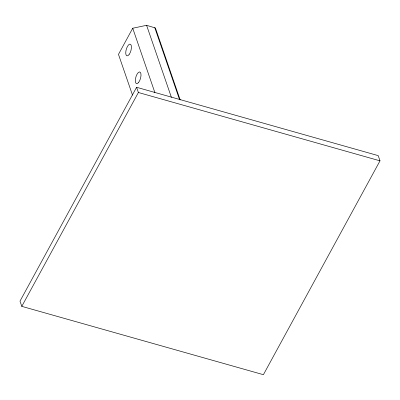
<?xml version="1.0" encoding="UTF-8"?>
<svg xmlns="http://www.w3.org/2000/svg" width="400" height="400" viewBox="0 0 400 400"><rect width="100%" height="100%" fill="white"/><g stroke="black" fill="none" stroke-linecap="round" stroke-linejoin="round"><path stroke-width="0.6" d="M180.195 99.985L155.595 28.54A1.52 1.21 -19 0 0 155.34 27.965L146.595 25.31L132.725 28.24L118.475 54.38L132.505 95.12M136.6 87.29L20 301.14L21.795 306.355L263.4 374.69L380 160.84L378.205 155.63L136.6 87.29L138.395 92.505L21.795 306.355M138.395 92.505L380 160.84M154.755 27.615L179.56 99.655M146.595 25.31L171.4 97.345M132.725 28.24L154.89 92.605M138.655 82.395A6.08 2.415 -74.2 0 0 140.36 72.32A6.08 2.415 -74.2 0 0 135.49 78.71A6.08 2.415 -74.2 0 0 138.655 82.395M129.08 54.59A6.08 2.415 -74.2 0 0 130.785 44.51A6.08 2.415 -74.2 0 0 125.915 50.9A6.08 2.415 -74.2 0 0 129.08 54.59"/></g></svg>
